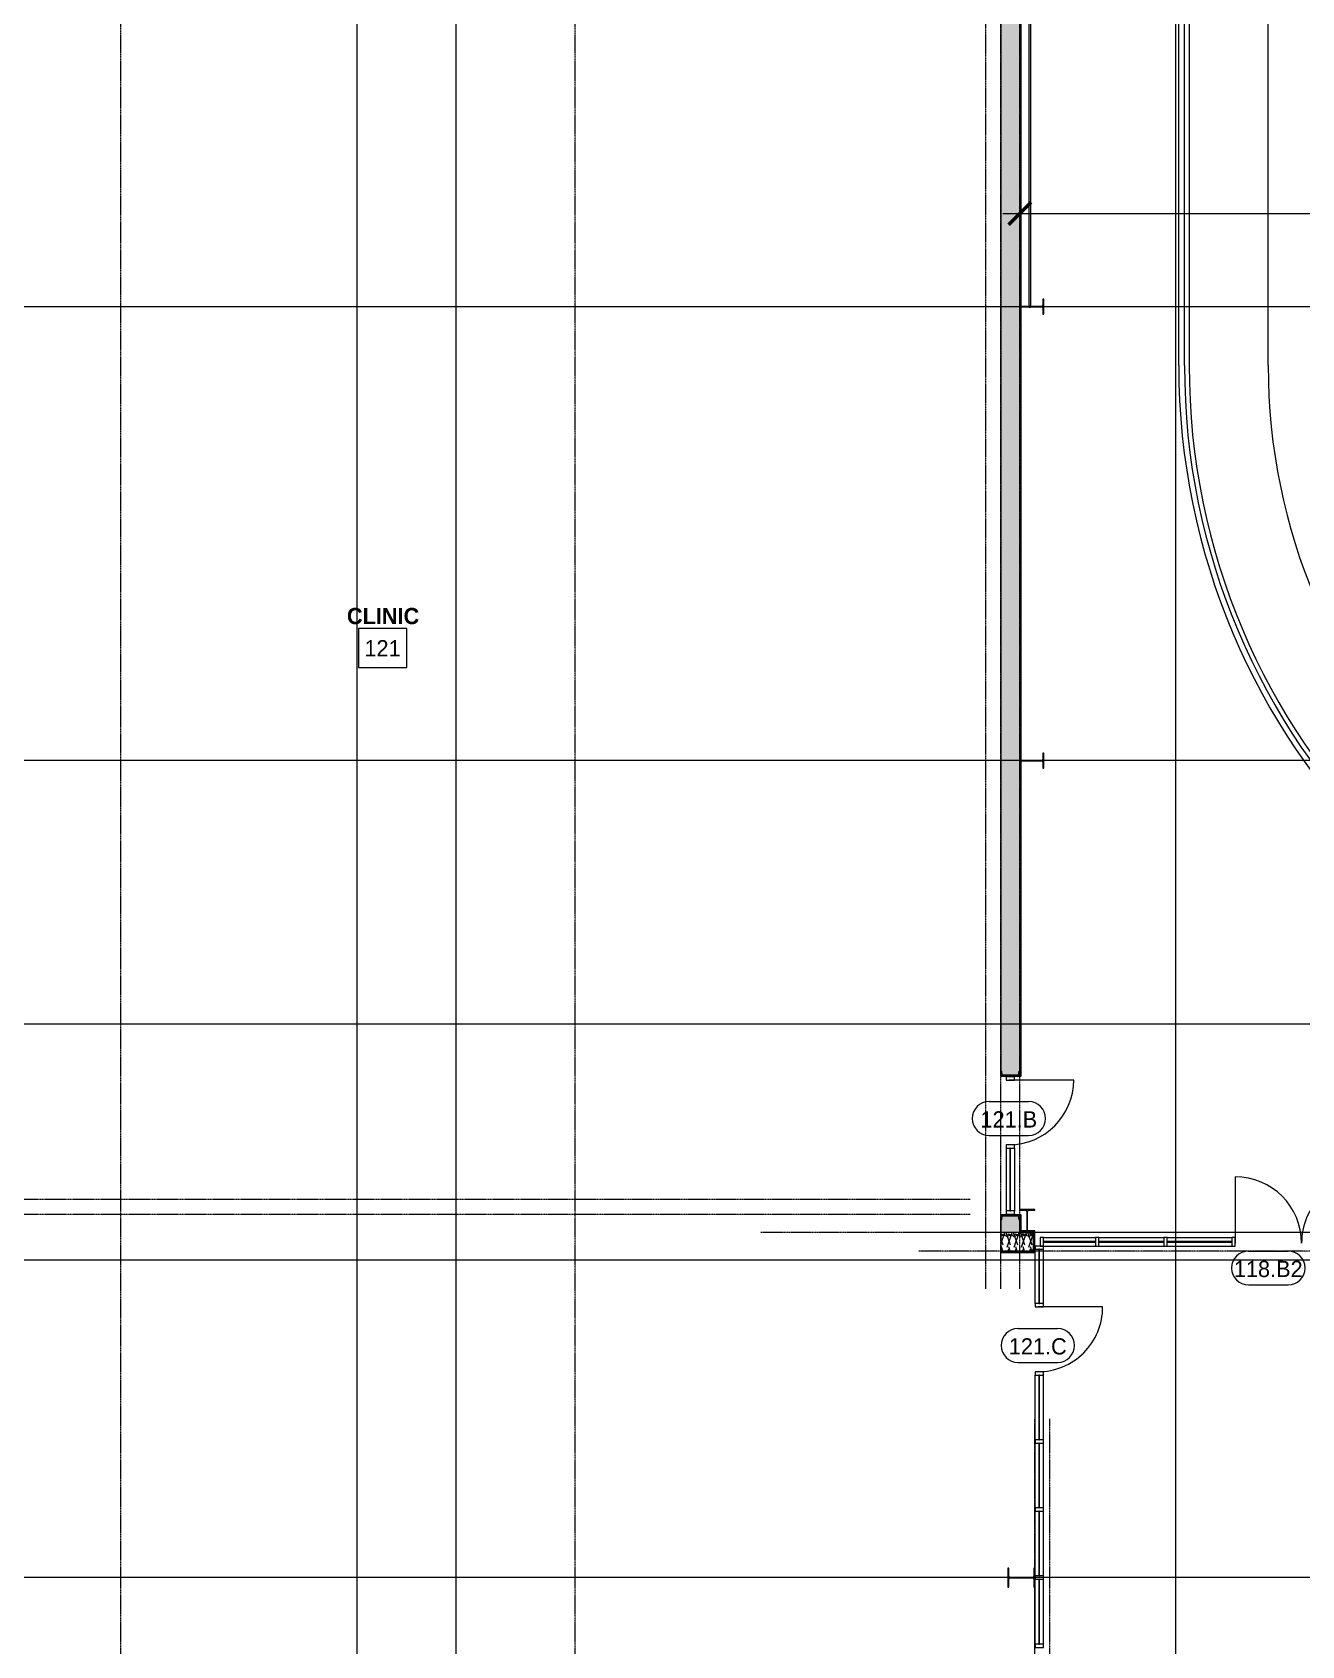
# Model space of a CAD drawing. Header units: inches. Extents: x 21592 to 24810, y -23179 to -20467.
# Drawn here: x 22267 to 22941, y -22579 to -21722 of the extents above; entities that cross this region are included whole.
import ezdxf

# ---------------------------------------------------------------- set-up
doc = ezdxf.new("R2010")
doc.units = ezdxf.units.IN
doc.header["$MEASUREMENT"] = 0
doc.linetypes.add('Grid Line 1_2_', pattern=[0.875, 0.5, -0.125, 0.125, -0.125])
for name, color, linetype, lineweight in [('A-ANNO-DIMS', 211, 'Continuous', 9), ('A-ANNO-DIMS-96', 211, 'Continuous', 9), ('A-AREA-IDEN', 2, 'Continuous', 9), ('A-DOOR', 31, 'Continuous', 13), ('A-DOOR-IDEN', 31, 'Continuous', 9), ('A-FLOR', 192, 'Continuous', 13), ('A-FLOR-HRAL', 11, 'Continuous', 9), ('A-FLOR-OTLN', 90, 'Continuous', 13), ('A-GLAZ-CURT', 52, 'Continuous', 9), ('A-GLAZ-CWMG', 51, 'Continuous', 9), ('A-WALL', 113, 'Continuous', 13), ('A-WALL-PATT', 111, 'Continuous', 50), ('G-ANNO-SYMB', 111, 'Continuous', 9), ('I-WALL', 2, 'Continuous', 13), ('S-BEAM', 12, 'Continuous', 9), ('S-COLS', 52, 'Continuous', 9), ('S-GRID', 1, 'Continuous', 9)]:
    doc.layers.add(name, color=color, linetype=linetype, lineweight=lineweight)
doc.styles.add('Arial_1', font='arial.ttf', dxfattribs={"height": 8.851796})
doc.styles.add('Century Gothic', font='GOTHIC.TTF', dxfattribs={"height": 8.622671})
doc.styles.add('Century Gothic_B', font='GOTHICB.TTF', dxfattribs={"height": 8.616719})
doc.dimstyles.new('OD_Dimension', dxfattribs={"dimscale": 12, "dimtxt": 9, "dimasz": 1, "dimexe": 0.75, "dimexo": 0.5, "dimgap": 0.5, "dimtad": 1, "dimdec": 3, "dimrnd": 0.125, "dimzin": 1, "dimdsep": 46, "dimlunit": 4, "dimtxsty": 'Arial_1', "dimblk1": 'OBLIQUE', "dimblk2": 'OBLIQUE', "dimsah": 1, "dimcen": 0.09, "dimdle": 0.75, "dimazin": 0, "dimtfac": 1, "dimtdec": 4, "dimtix": 1, "dimtmove": 0, "dimatfit": 3, "dimfxl": 1, "dimtvp": 1, "dimtfill": 1, "dimfrac": 2, "dimtolj": 1, "dimtzin": 0, "dimarcsym": 2})
pattern_1 = [(45, (0, 0), (-9.503515, 9.503515), []), (45, (0, 14.4), (-9.503515, 9.503515), [])]
pattern_2 = [(161.57, (0.48, 0.48), (-3.839953776, -1.544e-05), [0, -27.322, 3.034, 0]), (18.43, (-0.48, 0.48), (-3.839953776, 1.544e-05), [0, -27.322, 3.034, 0]), (108.43, (0.48, 0.48), (1.919622, -9.60052459), [9.106, -21.25]), (71.57, (-0.48, 0.48), (1.919622, 9.60052459), [9.106, -21.25])]

# ---------------------------------------------------------------- blocks, each defined once
blk = doc.blocks.new('Top Rail Type - Top Rail_Internal_-939601-Enlarged First Floor Plan _West_')
at = {"layer": 'A-FLOR-HRAL', "color": 43, "lineweight": 13}
for p, q in [((22875.87, -21898.78), (22875.87, -21583.81)), ((22878.91, -21898.78), (22878.91, -21583.81))]:
    blk.add_line(p, q, dxfattribs=at)
for radius in [365.52, 362.48]:
    blk.add_arc((23241.39, -21898.78), radius, 180, 270, dxfattribs=at)
blk = doc.blocks.new('Door_Single_Storefront - one-1371405-Enlarged First Floor Plan _West_')
at = {"layer": 'A-DOOR', "color": 43}
blk.add_line((-17.65625, -35.3125), (-17.65625, 0), dxfattribs=at)
blk.add_arc((-17.65625, 0), 35.3125, 270, 0, dxfattribs=at)
blk = doc.blocks.new('Door_Single_Storefront - one-1371406-Enlarged First Floor Plan _West_')
at = {"layer": 'A-DOOR', "color": 43}
blk.add_line((-17.65625, 35.3125), (-17.65625, 0), dxfattribs=at)
blk.add_arc((-17.65625, 0), 35.3125, 360, 90, dxfattribs=at)
blk = doc.blocks.new('System Panel - Interior Glazing-1220293-Enlarged First Floor Plan _West_')
at = {"layer": 'A-GLAZ-CURT', "color": 7, "lineweight": 20}
for p, q in [((17.21875, -0.5625), (-17.21875, -0.5625)), ((-17.21875, -0.5625), (-17.21875, -0.9375)), ((-17.21875, -0.9375), (17.21875, -0.9375)), ((17.21875, -0.9375), (17.21875, -0.5625))]:
    blk.add_line(p, q, dxfattribs=at)
blk = doc.blocks.new('System Panel - Interior Glazing-1316041-Enlarged First Floor Plan _West_')
at = {"layer": 'A-GLAZ-CURT', "color": 7, "lineweight": 20}
for p, q in [((13.84375, -0.5625), (-13.84375, -0.5625)), ((-13.84375, -0.5625), (-13.84375, -0.9375)), ((-13.84375, -0.9375), (13.84375, -0.9375)), ((13.84375, -0.9375), (13.84375, -0.5625))]:
    blk.add_line(p, q, dxfattribs=at)
blk = doc.blocks.new('Rectangular Mullion - Interior 1_75_ x 4_5_-1305207-Enlarged First Floor Plan _West_')
at = {"layer": 'A-GLAZ-CWMG', "color": 43, "lineweight": 13}
for p, q in [((24244.77, -22362.3), (24279.2, -22362.3)), ((24244.77, -22366.8), (24279.2, -22366.8))]:
    blk.add_line(p, q, dxfattribs=at)
blk = doc.blocks.new('Rectangular Mullion - Interior 1_75_ x 4_5_-1179494-Enlarged First Floor Plan _West_')
at = {"layer": 'A-GLAZ-CWMG', "color": 43, "lineweight": 13}
for p, q in [((24208.58, -22362.3), (24243.02, -22362.3)), ((24208.58, -22366.8), (24243.02, -22366.8))]:
    blk.add_line(p, q, dxfattribs=at)
blk = doc.blocks.new('Rectangular Mullion - Interior 1_75_ x 4_5_-1316040-Enlarged First Floor Plan _West_')
at = {"layer": 'A-GLAZ-CWMG', "color": 43, "lineweight": 13}
for p, q in [((22804.02, -22362.3), (22831.7, -22362.3)), ((22804.02, -22366.8), (22831.7, -22366.8))]:
    blk.add_line(p, q, dxfattribs=at)
blk = doc.blocks.new('Rectangular Mullion - Interior 1_75_ x 4_5_-1220297-Enlarged First Floor Plan _West_')
at = {"layer": 'A-GLAZ-CWMG', "color": 7, "lineweight": 20}
for p, q in [((-1.75, 3), (0, 3)), ((-1.75, -1.5), (-1.75, 3)), ((0, 3), (0, -1.5)), ((0, -1.5), (-1.75, -1.5))]:
    blk.add_line(p, q, dxfattribs=at)
blk = doc.blocks.new('Rectangular Mullion - Interior 1_75_ x 4_5_-1220290-Enlarged First Floor Plan _West_')
at = {"layer": 'A-GLAZ-CWMG', "color": 7, "lineweight": 20}
for p, q in [((-0.875, 3), (0.875, 3)), ((-0.875, -1.5), (-0.875, 3)), ((0.875, 3), (0.875, -1.5)), ((0.875, -1.5), (-0.875, -1.5))]:
    blk.add_line(p, q, dxfattribs=at)
blk = doc.blocks.new('System Panel - Interior Glazing-1220302-Enlarged First Floor Plan _West_')
at = {"layer": 'A-GLAZ-CURT', "color": 7, "lineweight": 20}
for p, q in [((16.71875, -0.5625), (-16.71875, -0.5625)), ((-16.71875, -0.5625), (-16.71875, -0.9375)), ((-16.71875, -0.9375), (16.71875, -0.9375)), ((16.71875, -0.9375), (16.71875, -0.5625))]:
    blk.add_line(p, q, dxfattribs=at)
blk = doc.blocks.new('Door_Single_Storefront - one-1371407-Enlarged First Floor Plan _West_')
at = {"layer": 'A-DOOR', "color": 43}
blk.add_line((-17.21875, 34.4375), (-17.21875, 0), dxfattribs=at)
blk.add_arc((-17.21875, 0), 34.4375, 360, 90, dxfattribs=at)
blk = doc.blocks.new('Rectangular Mullion - Interior 1_75_ x 4_5_-1305250-Enlarged First Floor Plan _West_')
at = {"layer": 'A-GLAZ-CWMG', "color": 43, "lineweight": 13}
for p, q in [((22784.14, -22314.74), (22784.14, -22348.18)), ((22788.64, -22314.74), (22788.64, -22348.18))]:
    blk.add_line(p, q, dxfattribs=at)
blk = doc.blocks.new('Rectangular Mullion - Interior 1_75_ x 4_5_-1220298-Enlarged First Floor Plan _West_')
at = {"layer": 'A-GLAZ-CWMG', "color": 7, "lineweight": 20}
for p, q in [((0, 3), (-1.75, 3)), ((-1.75, 3), (-1.75, -1.5)), ((0, -1.5), (0, 3)), ((-1.75, -1.5), (0, -1.5))]:
    blk.add_line(p, q, dxfattribs=at)
blk = doc.blocks.new('System Panel - Interior Glazing-1316223-Enlarged First Floor Plan _West_')
at = {"layer": 'A-GLAZ-CURT', "color": 7, "lineweight": 20}
for p, q in [((14.4375, 0.9375), (-14.4375, 0.9375)), ((-14.4375, 0.9375), (-14.4375, 0.5625)), ((-14.4375, 0.5625), (14.4375, 0.5625)), ((14.4375, 0.5625), (14.4375, 0.9375))]:
    blk.add_line(p, q, dxfattribs=at)
blk = doc.blocks.new('Rectangular Mullion - Interior 1_75_ x 4_5_-1316220-Enlarged First Floor Plan _West_')
at = {"layer": 'A-GLAZ-CWMG', "color": 43, "lineweight": 13}
for p, q in [((22799.52, -22397.43), (22799.52, -22368.55)), ((22804.02, -22397.43), (22804.02, -22368.55))]:
    blk.add_line(p, q, dxfattribs=at)
blk = doc.blocks.new('Rectangular Mullion - Interior 1_75_ x 4_5_-1220308-Enlarged First Floor Plan _West_')
at = {"layer": 'A-GLAZ-CWMG', "color": 7, "lineweight": 20}
for p, q in [((0, 1.5), (-1.75, 1.5)), ((-1.75, 1.5), (-1.75, -3)), ((0, -3), (0, 1.5)), ((-1.75, -3), (0, -3))]:
    blk.add_line(p, q, dxfattribs=at)
blk = doc.blocks.new('Round Bar - 1_-1251515-Enlarged First Floor Plan _West_')
at = {"layer": 'S-BEAM', "color": 43, "lineweight": 13}
for p, q in [((22796.27, -21748.18), (22796.27, -21867.56)), ((22797.27, -21867.56), (22797.27, -21748.18))]:
    blk.add_line(p, q, dxfattribs=at)
for start_param, end_param in [(0, 3.141593), (3.141593, 6.283185)]:
    blk.add_ellipse((22796.77, -21867.56), major_axis=(0.5, 0), ratio=0.829527, start_param=start_param, end_param=end_param, dxfattribs=at)
blk = doc.blocks.new('Round Bar - 1_-1251605-Enlarged First Floor Plan _West_')
at = {"layer": 'S-BEAM', "color": 43, "lineweight": 13}
for p, q in [((22796.27, -21626.3), (22796.27, -21749.02)), ((22797.27, -21749.02), (22797.27, -21626.3))]:
    blk.add_line(p, q, dxfattribs=at)
for start_param, end_param in [(0, 3.141593), (3.141593, 6.283185)]:
    blk.add_ellipse((22796.77, -21626.3), major_axis=(0.5, 0), ratio=0.836579, start_param=start_param, end_param=end_param, dxfattribs=at)
blk = doc.blocks.new('System Panel - Interior Glazing-1220306-Enlarged First Floor Plan _West_')
at = {"layer": 'A-GLAZ-CURT', "color": 7, "lineweight": 20}
for p, q in [((17.21875, 0.9375), (-17.21875, 0.9375)), ((-17.21875, 0.9375), (-17.21875, 0.5625)), ((-17.21875, 0.5625), (17.21875, 0.5625)), ((17.21875, 0.5625), (17.21875, 0.9375))]:
    blk.add_line(p, q, dxfattribs=at)
blk = doc.blocks.new('Rectangular Mullion - Interior 1_75_ x 4_5_-1314717-Enlarged First Floor Plan _West_')
at = {"layer": 'A-GLAZ-CWMG', "color": 43, "lineweight": 13}
for p, q in [((22799.52, -22542.18), (22799.52, -22507.74)), ((22804.02, -22542.18), (22804.02, -22507.74))]:
    blk.add_line(p, q, dxfattribs=at)
blk = doc.blocks.new('Rectangular Mullion - Interior 1_75_ x 4_5_-1314720-Enlarged First Floor Plan _West_')
at = {"layer": 'A-GLAZ-CWMG', "color": 7, "lineweight": 20}
for p, q in [((-0.875, 1.5), (0.875, 1.5)), ((-0.875, -3), (-0.875, 1.5)), ((0.875, 1.5), (0.875, -3)), ((0.875, -3), (-0.875, -3))]:
    blk.add_line(p, q, dxfattribs=at)
blk = doc.blocks.new('Door_Single_Storefront - one-1371409-Enlarged First Floor Plan _West_')
at = {"layer": 'A-DOOR', "color": 43}
blk.add_line((-17.21875, 34.4375), (-17.21875, 0), dxfattribs=at)
blk.add_arc((-17.21875, 0), 34.4375, 360, 90, dxfattribs=at)
blk = doc.blocks.new('Rectangular Mullion - Interior 1_75_ x 4_5_-1315442-Enlarged First Floor Plan _West_')
at = {"layer": 'A-GLAZ-CWMG', "color": 43, "lineweight": 13}
for p, q in [((22799.52, -22469.8), (22799.52, -22435.37)), ((22804.02, -22469.8), (22804.02, -22435.37))]:
    blk.add_line(p, q, dxfattribs=at)
blk = doc.blocks.new('Door Tag - Door Tag-4658-Enlarged First Floor Plan _West_')
at = {"layer": 'A-DOOR-IDEN', "color": 153}
for p, q in [((-0.109375, 0.09375), (0.109375, 0.09375)), ((-0.109375, -0.09375), (0.109375, -0.09375))]:
    blk.add_line(p, q, dxfattribs=at)
for centre, start, end in [((-0.109375, 0), 90, 270), ((0.109375, 0), 270, 90)]:
    blk.add_arc(centre, 0.09375, start, end, dxfattribs=at)
blk = doc.blocks.new('DIMBLOCK50-Enlarged First Floor Plan _West_')
at = {"layer": 'A-ANNO-DIMS-96', "lineweight": 50}
for p, q in [((22791.39, -21818), (22797.39, -21812)), ((23282.41, -21818), (23288.41, -21812)), ((22791.39, -21818), (22785.39, -21824)), ((23282.41, -21818), (23276.41, -21824))]:
    blk.add_line(p, q, dxfattribs=at)
at = {"layer": 'A-ANNO-DIMS-96'}
for p, q in [((22791.39, -21815.52), (22791.39, -21827)), ((22791.39, -21818), (22791.39, -21815.52)), ((23282.41, -21815.52), (23282.41, -21827)), ((23282.41, -21818), (23282.41, -21815.52)), ((22782.39, -21818), (23282.41, -21818))]:
    blk.add_line(p, q, dxfattribs=at)
at = {"layer": 'A-ANNO-DIMS-96', "color": 0, "insert": (23014.4, -21800.52), "char_height": 8.852, "width": 54, "attachment_point": 1, "line_spacing_factor": 0.938532, "style": 'Arial_1', "bg_fill": 3, "box_fill_scale": 1.25, "bg_fill_color": 0, "bg_fill_transparency": 0}
blk.add_mtext('40\' - 11"', dxfattribs=at)
blk = doc.blocks.new('_Oblique')
at = {"color": 0, "linetype": 'ByBlock', "lineweight": -2}
blk.add_line((-0.5, -0.5), (0.5, 0.5), dxfattribs=at)

msp = doc.modelspace()

# ---------------------------------------------------------------- hatches: boundary and pattern name
at = {"layer": 'A-WALL-PATT', "lineweight": 9}
h = msp.add_hatch(dxfattribs=at)
h.set_pattern_fill('FP_7', color=8, style=0, pattern_type=2)
h.set_pattern_definition(pattern_2)
h.paths.add_polyline_path([(22791.3892, -22359.5528), (22791.3892, -22350.9278), (22781.3892, -22350.9278), (22781.3892, -22359.5528)], flags=0)
h.paths.add_polyline_path([(22791.3892, -22275.8028), (22791.3892, -21482.1778), (22781.3892, -21482.1778), (22781.3892, -22275.8028)], flags=0)
h = msp.add_hatch(dxfattribs=at)
h.set_pattern_fill('FP_7', color=8, style=0, pattern_type=2)
h.set_pattern_definition(pattern_2)
h.paths.add_polyline_path([(22798.6402, -22369.5528), (22798.6402, -22359.5528), (22781.3892, -22359.5528), (22781.3892, -22369.5528), (22792.8076, -22369.5528)], flags=0)
at = {"layer": 'S-COLS'}
h = msp.add_hatch(dxfattribs=at)
h.set_pattern_fill('FP_6', color=8, style=0, pattern_type=2)
h.set_pattern_definition(pattern_1)
h.paths.add_polyline_path([(22804.1402, -21871.5528), (22804.1402, -21863.5528), (22803.7066, -21863.5528), (22803.7066, -21866.7169), (22803.5041, -21867.2058), (22803.0152, -21867.4083), (22797.2652, -21867.4083), (22797.2286, -21867.6337), (22797.2286, -21867.6973), (22803.0152, -21867.6973), (22803.5041, -21867.8998), (22803.7066, -21868.3887), (22803.7066, -21871.5528)], flags=0)
h.paths.add_polyline_path([(22791.3902, -21871.5528), (22791.8238, -21871.5528), (22791.8238, -21868.3887), (22792.0263, -21867.8998), (22792.5152, -21867.6973), (22796.3336, -21867.6973), (22796.2652, -21867.4871), (22796.2652, -21867.4083), (22792.5152, -21867.4083), (22792.0263, -21867.2058), (22791.8238, -21866.7169), (22791.8238, -21863.5528), (22791.3902, -21863.5528)], flags=0)
h = msp.add_hatch(dxfattribs=at)
h.set_pattern_fill('FP_6', color=8, style=0, pattern_type=2)
h.set_pattern_definition(pattern_1)
h.paths.add_polyline_path([(22804.1402, -22112.8028), (22804.1402, -22104.8028), (22803.7066, -22104.8028), (22803.7066, -22107.9669), (22803.5041, -22108.4558), (22803.0152, -22108.6583), (22792.5152, -22108.6583), (22792.0263, -22108.4558), (22791.8238, -22107.9669), (22791.8238, -22104.8028), (22791.3902, -22104.8028), (22791.3902, -22112.8028), (22791.8238, -22112.8028), (22791.8238, -22109.6387), (22792.0263, -22109.1498), (22792.5152, -22108.9473), (22803.0152, -22108.9473), (22803.5041, -22109.1498), (22803.7066, -22109.6387), (22803.7066, -22112.8028)], flags=0)
h = msp.add_hatch(dxfattribs=at)
h.set_pattern_fill('FP_6', color=8, style=0, pattern_type=2)
h.set_pattern_definition(pattern_1)
h.paths.add_polyline_path([(22791.3892, -22276.5528), (22791.3892, -22273.6628), (22791.0809, -22273.7905), (22790.9532, -22274.0988), (22790.6479, -22276.0268), (22782.1306, -22276.0268), (22781.8252, -22274.0988), (22781.6975, -22273.7905), (22781.3892, -22273.6628), (22781.3892, -22276.5528)], flags=0)
h = msp.add_hatch(dxfattribs=at)
h.set_pattern_fill('FP_6', color=8, style=0, pattern_type=2)
h.set_pattern_definition(pattern_1)
h.paths.add_polyline_path([(22791.3902, -22359.5528), (22799.3902, -22359.5528), (22799.3902, -22359.1192), (22796.2262, -22359.1192), (22795.7373, -22358.9167), (22795.5348, -22358.4278), (22795.5348, -22348.4278), (22795.7373, -22347.9389), (22796.2262, -22347.7364), (22799.3902, -22347.7364), (22799.3902, -22347.3028), (22791.3902, -22347.3028), (22791.3902, -22347.7364), (22794.5543, -22347.7364), (22795.0432, -22347.9389), (22795.2457, -22348.4278), (22795.2457, -22358.4278), (22795.0432, -22358.9167), (22794.5543, -22359.1192), (22791.3902, -22359.1192)], flags=0)
h = msp.add_hatch(dxfattribs=at)
h.set_pattern_fill('FP_6', color=8, style=0, pattern_type=2)
h.set_pattern_definition(pattern_1)
h.paths.add_polyline_path([(22781.3892, -22353.0678), (22781.6975, -22352.9401), (22781.8252, -22352.6318), (22782.1306, -22350.7038), (22790.6479, -22350.7038), (22790.9532, -22352.6318), (22791.0809, -22352.9401), (22791.3892, -22353.0678), (22791.3892, -22350.1778), (22781.3892, -22350.1778)], flags=0)
h = msp.add_hatch(dxfattribs=at)
h.set_pattern_fill('FP_6', color=8, style=0, pattern_type=2)
h.set_pattern_definition(pattern_1)
h.paths.add_polyline_path([(22799.3902, -22369.5528), (22799.3902, -22359.5528), (22796.5002, -22359.5528), (22796.6279, -22359.8611), (22796.9362, -22359.9888), (22798.8642, -22360.2942), (22798.8642, -22368.8114), (22796.9362, -22369.1168), (22796.6279, -22369.2445), (22796.5002, -22369.5528)], flags=0)
h = msp.add_hatch(dxfattribs=at)
h.set_pattern_fill('FP_6', color=8, style=0, pattern_type=2)
h.set_pattern_definition(pattern_1)
h.paths.add_polyline_path([(22785.5738, -22548.0528), (22785.5738, -22543.8887), (22785.7763, -22543.3998), (22786.2652, -22543.1973), (22798.2652, -22543.1973), (22798.7541, -22543.3998), (22798.9566, -22543.8887), (22798.9566, -22548.0528), (22799.3902, -22548.0528), (22799.3902, -22538.0528), (22798.9566, -22538.0528), (22798.9566, -22542.2169), (22798.7541, -22542.7058), (22798.2652, -22542.9083), (22786.2652, -22542.9083), (22785.7763, -22542.7058), (22785.5738, -22542.2169), (22785.5738, -22538.0528), (22785.1402, -22538.0528), (22785.1402, -22548.0528)], flags=0)

# ---------------------------------------------------------------- linework, layer by layer
at = {"layer": 'A-AREA-IDEN', "flags": 128}
msp.add_lwpolyline([(22440.0307, -22038.6653), (22440.0307, -22059.2368), (22465.7407, -22059.2368), (22465.7407, -22038.6653)], close=True, dxfattribs=at)
at = {"layer": 'A-FLOR', "color": 43}
msp.add_line((22881.3892, -21583.8101), (22881.3892, -21898.78), dxfattribs=at)
msp.add_arc((23241.3892, -21898.78), 360, 180, 270, dxfattribs=at)
at = {"layer": 'A-FLOR-OTLN', "color": 43}
msp.add_line((22923.3892, -21898.78), (22923.3892, -21583.8101), dxfattribs=at)
for radius in [360, 318]:
    msp.add_arc((23241.3892, -21898.78), radius, 180, 270, dxfattribs=at)
at = {"layer": 'A-WALL', "color": 7, "lineweight": 20}
for p, q in [((22791.3892, -21482.1778), (22791.3892, -22275.8028)), ((22781.3892, -22275.8028), (22791.3892, -22275.8028)), ((22791.3892, -22350.9278), (22781.3892, -22350.9278)), ((22791.3892, -22350.9278), (22791.3892, -22359.5528)), ((22791.3892, -22359.5528), (22798.6402, -22359.5528)), ((22798.6402, -22369.5528), (22798.6402, -22359.5528)), ((22781.3892, -22369.5528), (22798.6402, -22369.5528))]:
    msp.add_line(p, q, dxfattribs=at)
at = {"layer": 'G-ANNO-SYMB'}
for p, q in [((22491.854, -20695.6113), (22491.854, -23040.6554)), ((22439.1736, -20818.0821), (22439.1736, -23039.3868)), ((22874.1556, -21010.0849), (22874.1556, -23129.8711)), ((24577.9829, -22248.8331), (22003.8942, -22248.8331)), ((24581.5247, -22374.357), (21997.2929, -22374.357))]:
    msp.add_line(p, q, dxfattribs=at)
at = {"layer": 'I-WALL', "color": 7, "lineweight": 20}
for p, q in [((22792.1392, -22276.5528), (22792.1392, -21336.9278)), ((22781.3892, -21481.4278), (22781.3892, -22276.5528)), ((22781.3892, -22276.5528), (22792.1392, -22276.5528)), ((22781.3892, -22350.1778), (22781.3892, -22370.3028)), ((22792.1392, -22350.1778), (22781.3892, -22350.1778)), ((22792.1392, -22358.8028), (22792.1392, -22350.1778)), ((22799.3902, -22358.8028), (22792.1392, -22358.8028)), ((22799.3902, -22370.3028), (22799.3902, -22358.8028)), ((22781.3892, -22370.3028), (22799.3902, -22370.3028))]:
    msp.add_line(p, q, dxfattribs=at)
at = {"layer": 'S-COLS', "color": 7, "lineweight": 20}
for p, q in [((22791.8238, -21863.5528), (22791.3902, -21863.5528)), ((22791.3902, -21863.5528), (22791.3902, -21871.5528)), ((22791.8238, -21866.7169), (22791.8238, -21863.5528)), ((22796.2652, -21867.4083), (22792.5152, -21867.4083)), ((22792.5152, -21867.6973), (22796.3336, -21867.6973)), ((22797.1968, -21867.6973), (22803.0152, -21867.6973)), ((22803.0152, -21867.4083), (22797.2652, -21867.4083)), ((22804.1402, -21863.5528), (22803.7066, -21863.5528)), ((22803.7066, -21863.5528), (22803.7066, -21866.7169)), ((22804.1402, -21871.5528), (22804.1402, -21863.5528)), ((22791.3902, -21871.5528), (22791.8238, -21871.5528)), ((22791.8238, -21871.5528), (22791.8238, -21868.3887)), ((22803.7066, -21868.3887), (22803.7066, -21871.5528)), ((22803.7066, -21871.5528), (22804.1402, -21871.5528)), ((22791.8238, -22104.8028), (22791.3902, -22104.8028)), ((22791.3902, -22104.8028), (22791.3902, -22112.8028)), ((22791.8238, -22107.9669), (22791.8238, -22104.8028)), ((22804.1402, -22104.8028), (22803.7066, -22104.8028)), ((22803.7066, -22104.8028), (22803.7066, -22107.9669)), ((22804.1402, -22112.8028), (22804.1402, -22104.8028)), ((22791.3902, -22112.8028), (22791.8238, -22112.8028)), ((22791.8238, -22112.8028), (22791.8238, -22109.6387)), ((22803.0152, -22108.6583), (22792.5152, -22108.6583)), ((22792.5152, -22108.9473), (22803.0152, -22108.9473)), ((22803.7066, -22109.6387), (22803.7066, -22112.8028)), ((22803.7066, -22112.8028), (22804.1402, -22112.8028)), ((22781.3892, -22273.6628), (22781.3892, -22276.5528)), ((22781.3892, -22276.5528), (22791.3892, -22276.5528)), ((22782.1306, -22276.0268), (22781.8252, -22274.0988)), ((22790.6479, -22276.0268), (22782.1306, -22276.0268)), ((22790.9532, -22274.0988), (22790.6479, -22276.0268)), ((22791.3892, -22276.5528), (22791.3892, -22273.6628)), ((22799.3902, -22347.3028), (22791.3902, -22347.3028)), ((22791.3902, -22347.3028), (22791.3902, -22347.7364)), ((22791.3902, -22347.7364), (22794.5543, -22347.7364)), ((22796.2262, -22347.7364), (22799.3902, -22347.7364)), ((22799.3902, -22347.7364), (22799.3902, -22347.3028)), ((22791.3892, -22350.1778), (22781.3892, -22350.1778)), ((22781.3892, -22350.1778), (22781.3892, -22353.0678)), ((22781.8252, -22352.6318), (22782.1306, -22350.7038)), ((22782.1306, -22350.7038), (22790.6479, -22350.7038)), ((22790.6479, -22350.7038), (22790.9532, -22352.6318)), ((22791.3892, -22353.0678), (22791.3892, -22350.1778)), ((22795.2457, -22348.4278), (22795.2457, -22358.4278)), ((22795.5348, -22358.4278), (22795.5348, -22348.4278)), ((22794.5543, -22359.1192), (22791.3902, -22359.1192)), ((22791.3902, -22359.1192), (22791.3902, -22359.5528)), ((22791.3902, -22359.5528), (22799.3902, -22359.5528)), ((22799.3902, -22359.1192), (22796.2262, -22359.1192)), ((22799.3902, -22359.5528), (22796.5002, -22359.5528)), ((22796.9362, -22359.9888), (22798.8642, -22360.2942)), ((22798.8642, -22360.2942), (22798.8642, -22368.8114)), ((22799.3902, -22359.5528), (22799.3902, -22359.1192)), ((22799.3902, -22369.5528), (22799.3902, -22359.5528)), ((22796.5002, -22369.5528), (22799.3902, -22369.5528)), ((22798.8642, -22368.8114), (22796.9362, -22369.1168)), ((22785.5738, -22538.0528), (22785.1402, -22538.0528)), ((22785.1402, -22538.0528), (22785.1402, -22548.0528)), ((22785.5738, -22542.2169), (22785.5738, -22538.0528)), ((22785.5738, -22548.0528), (22785.5738, -22543.8887)), ((22798.2652, -22542.9083), (22786.2652, -22542.9083)), ((22786.2652, -22543.1973), (22798.2652, -22543.1973)), ((22799.3902, -22538.0528), (22798.9566, -22538.0528)), ((22798.9566, -22538.0528), (22798.9566, -22542.2169)), ((22798.9566, -22543.8887), (22798.9566, -22548.0528)), ((22799.3902, -22548.0528), (22799.3902, -22538.0528)), ((22785.1402, -22548.0528), (22785.5738, -22548.0528)), ((22798.9566, -22548.0528), (22799.3902, -22548.0528))]:
    msp.add_line(p, q, dxfattribs=at)
for centre, radius, start, end in [((22792.5152, -21866.7169), 0.6914, 180, 270), ((22792.5152, -21868.3887), 0.6914, 90, 180), ((22803.0152, -21866.7169), 0.6914, 270, 0), ((22803.0152, -21868.3887), 0.6914, 0, 90), ((22792.5152, -22107.9669), 0.6914, 180, 270), ((22792.5152, -22109.6387), 0.6914, 90, 180), ((22803.0152, -22107.9669), 0.6914, 270, 0), ((22803.0152, -22109.6387), 0.6914, 0, 90), ((22781.3892, -22274.0988), 0.436, 360, 90), ((22791.3892, -22274.0988), 0.436, 90, 180), ((22794.5543, -22348.4278), 0.6914, 0, 90), ((22796.2262, -22348.4278), 0.6914, 90, 180), ((22781.3892, -22352.6318), 0.436, 270, 0), ((22791.3892, -22352.6318), 0.436, 180, 270), ((22794.5543, -22358.4278), 0.6914, 270, 0), ((22796.2262, -22358.4278), 0.6914, 180, 270), ((22796.9362, -22359.5528), 0.436, 180, 270), ((22796.9362, -22369.5528), 0.436, 90, 180), ((22786.2652, -22542.2169), 0.6914, 180, 270), ((22786.2652, -22543.8887), 0.6914, 90, 180), ((22798.2652, -22542.2169), 0.6914, 270, 0), ((22798.2652, -22543.8887), 0.6914, 0, 90)]:
    msp.add_arc(centre, radius, start, end, dxfattribs=at)
at = {"layer": 'S-GRID', "linetype": 'Grid Line 1_2_'}
for p, q in [((22313.8902, -22972.8509), (22313.8902, -20633.3741)), ((22555.1402, -22972.8509), (22555.1402, -20633.3741)), ((22781.3902, -22389.5762), (22781.3902, -20633.3741)), ((22773.3902, -22389.5762), (22773.3902, -20713.1265)), ((22781.3902, -22389.5762), (22781.3902, -20761.1265)), ((22791.3902, -22389.5762), (22791.3902, -20761.1265)), ((24479.1075, -21867.5528), (21657.561, -21867.5528)), ((24742.7891, -21867.5528), (21928.0152, -21867.5528)), ((24479.1075, -22108.8028), (21657.561, -22108.8028)), ((24742.7891, -22108.8028), (21928.0152, -22108.8028)), ((22765.0122, -22342.0528), (21705.561, -22342.0528)), ((22765.0122, -22350.0528), (21657.561, -22350.0528)), ((24588.9748, -22359.5528), (22653.5125, -22359.5528)), ((24742.7891, -22359.5528), (22737.5125, -22359.5528)), ((24694.7891, -22369.5528), (22737.5125, -22369.5528)), ((22799.3902, -22924.8509), (22799.3902, -22458.6051)), ((22807.3902, -22972.8509), (22807.3902, -22458.6051)), ((24479.1075, -22543.0528), (21657.561, -22543.0528)), ((24588.9748, -22543.0528), (21790.2067, -22543.0528)), ((22799.3902, -23082.6211), (22799.3902, -22542.6051))]:
    msp.add_line(p, q, dxfattribs=at)

# ---------------------------------------------------------------- block references
at = {"layer": 'A-DOOR', "color": 43}
for name, p, rotation in [('Door_Single_Storefront - one-1371407-Enlarged First Floor Plan _West_', (22785.6392, -22295.7716), 270), ('Door_Single_Storefront - one-1371405-Enlarged First Floor Plan _West_', (22958.7965, -22365.3028), 180), ('Door_Single_Storefront - one-1371409-Enlarged First Floor Plan _West_', (22801.0152, -22416.3966), 270.0000000000069)]:
    msp.add_blockref(name, p, dxfattribs=dict(at, rotation=rotation))
msp.add_blockref('Door_Single_Storefront - one-1371406-Enlarged First Floor Plan _West_', (22923.484, -22365.3028), dxfattribs=at)
at = {"layer": 'A-DOOR-IDEN', "color": 153, "xscale": 95.99999999999994, "yscale": 95.99999999999994, "zscale": 95.99999999999994}
for p in [(22785.6392, -22299.0205), (22923.4649, -22378.4872), (22801.0152, -22419.6455)]:
    msp.add_blockref('Door Tag - Door Tag-4658-Enlarged First Floor Plan _West_', p, dxfattribs=at)
at = {"layer": 'A-FLOR-HRAL', "color": 43, "lineweight": 13}
msp.add_blockref('Top Rail Type - Top Rail_Internal_-939601-Enlarged First Floor Plan _West_', (0, 0), dxfattribs=at)
at = {"layer": 'A-GLAZ-CURT', "color": 43, "lineweight": 13}
for name, p, rotation in [('System Panel - Interior Glazing-1220302-Enlarged First Floor Plan _West_', (22785.6392, -22331.4591), 90), ('System Panel - Interior Glazing-1316041-Enlarged First Floor Plan _West_', (22817.859, -22365.3028), 180), ('System Panel - Interior Glazing-1220293-Enlarged First Floor Plan _West_', (22850.6715, -22365.3028), 180), ('System Panel - Interior Glazing-1220293-Enlarged First Floor Plan _West_', (22886.859, -22365.3028), 180), ('System Panel - Interior Glazing-1316223-Enlarged First Floor Plan _West_', (22801.0152, -22382.9903), 270.0000000000069), ('System Panel - Interior Glazing-1220306-Enlarged First Floor Plan _West_', (22801.0152, -22452.5841), 270.0000000000069), ('System Panel - Interior Glazing-1220306-Enlarged First Floor Plan _West_', (22801.0152, -22488.7716), 270.0000000000069), ('System Panel - Interior Glazing-1220306-Enlarged First Floor Plan _West_', (22801.0152, -22524.9591), 270.0000000000069), ('System Panel - Interior Glazing-1220306-Enlarged First Floor Plan _West_', (22801.0152, -22561.1466), 270.0000000000069)]:
    msp.add_blockref(name, p, dxfattribs=dict(at, rotation=rotation))
at = {"layer": 'A-GLAZ-CWMG', "color": 43, "lineweight": 13, "extrusion": (0, 0, -1)}
for name, p, rotation in [('Rectangular Mullion - Interior 1_75_ x 4_5_-1220297-Enlarged First Floor Plan _West_', (-22785.6392, -22276.8028), 90), ('Rectangular Mullion - Interior 1_75_ x 4_5_-1220290-Enlarged First Floor Plan _West_', (-22785.6392, -22313.8653), 90), ('Rectangular Mullion - Interior 1_75_ x 4_5_-1314720-Enlarged First Floor Plan _West_', (-22801.0152, -22398.3028), 269.9999999999931), ('Rectangular Mullion - Interior 1_75_ x 4_5_-1314720-Enlarged First Floor Plan _West_', (-22801.0152, -22434.4903), 269.9999999999931), ('Rectangular Mullion - Interior 1_75_ x 4_5_-1314720-Enlarged First Floor Plan _West_', (-22801.0152, -22470.6778), 269.9999999999931), ('Rectangular Mullion - Interior 1_75_ x 4_5_-1314720-Enlarged First Floor Plan _West_', (-22801.0152, -22506.8653), 269.9999999999931), ('Rectangular Mullion - Interior 1_75_ x 4_5_-1314720-Enlarged First Floor Plan _West_', (-22801.0152, -22543.0528), 269.9999999999931), ('Rectangular Mullion - Interior 1_75_ x 4_5_-1314720-Enlarged First Floor Plan _West_', (-22801.0152, -22579.2403), 269.9999999999931)]:
    msp.add_blockref(name, p, dxfattribs=dict(at, rotation=rotation))
at = {"layer": 'A-GLAZ-CWMG', "color": 43, "lineweight": 13}
for name, p in [('Rectangular Mullion - Interior 1_75_ x 4_5_-1305250-Enlarged First Floor Plan _West_', (0, 0)), ('Rectangular Mullion - Interior 1_75_ x 4_5_-1316040-Enlarged First Floor Plan _West_', (0, 0)), ('Rectangular Mullion - Interior 1_75_ x 4_5_-1179494-Enlarged First Floor Plan _West_', (-1375.125, 0)), ('Rectangular Mullion - Interior 1_75_ x 4_5_-1305207-Enlarged First Floor Plan _West_', (-1375.125, 0)), ('Rectangular Mullion - Interior 1_75_ x 4_5_-1316220-Enlarged First Floor Plan _West_', (0, 0)), ('Rectangular Mullion - Interior 1_75_ x 4_5_-1315442-Enlarged First Floor Plan _West_', (0, 0)), ('Rectangular Mullion - Interior 1_75_ x 4_5_-1314717-Enlarged First Floor Plan _West_', (0, 36.1875)), ('Rectangular Mullion - Interior 1_75_ x 4_5_-1314717-Enlarged First Floor Plan _West_', (0, 0)), ('Rectangular Mullion - Interior 1_75_ x 4_5_-1314717-Enlarged First Floor Plan _West_', (0, -36.1875))]:
    msp.add_blockref(name, p, dxfattribs=at)
for name, p, rotation in [('Rectangular Mullion - Interior 1_75_ x 4_5_-1220298-Enlarged First Floor Plan _West_', (22785.6392, -22349.9278), 270), ('Rectangular Mullion - Interior 1_75_ x 4_5_-1220308-Enlarged First Floor Plan _West_', (22801.0152, -22366.8028), 90.00000000000688)]:
    msp.add_blockref(name, p, dxfattribs=dict(at, rotation=rotation))
at = {"layer": 'A-GLAZ-CWMG', "color": 43, "lineweight": 13, "extrusion": (0, 0, -1)}
for name, p in [('Rectangular Mullion - Interior 1_75_ x 4_5_-1220297-Enlarged First Floor Plan _West_', (-22802.2652, -22365.3028)), ('Rectangular Mullion - Interior 1_75_ x 4_5_-1220290-Enlarged First Floor Plan _West_', (-22832.5777, -22365.3028)), ('Rectangular Mullion - Interior 1_75_ x 4_5_-1220290-Enlarged First Floor Plan _West_', (-22868.7652, -22365.3028)), ('Rectangular Mullion - Interior 1_75_ x 4_5_-1220290-Enlarged First Floor Plan _West_', (-22904.9527, -22365.3028))]:
    msp.add_blockref(name, p, dxfattribs=at)
at = {"layer": 'S-BEAM', "color": 43, "lineweight": 13}
for name in ['Round Bar - 1_-1251605-Enlarged First Floor Plan _West_', 'Round Bar - 1_-1251515-Enlarged First Floor Plan _West_']:
    msp.add_blockref(name, (0, 0), dxfattribs=at)

# ---------------------------------------------------------------- texts
at = {"layer": 'A-AREA-IDEN', "attachment_point": 2}
for s, insert, char_height, width, line_spacing_factor, style in [('CLINIC', (22453.1718, -22027.6415), 8.61672, 47.412, 0.984796, 'Century Gothic_B'), ('121', (22452.8857, -22044.757), 8.62267, 23.652, 0.984117, 'Century Gothic')]:
    msp.add_mtext(s, dxfattribs=dict(at, insert=insert, char_height=char_height, width=width, line_spacing_factor=line_spacing_factor, style=style))
at = {"layer": 'A-DOOR-IDEN', "char_height": 8.62267, "attachment_point": 2, "line_spacing_factor": 0.984117, "style": 'Century Gothic'}
for s, insert, width in [('121.B', (22785.5979, -22295.1892), 35.64), ('118.B2', (22923.4236, -22374.6559), 43.524), ('121.C', (22800.9739, -22415.8142), 39.096)]:
    msp.add_mtext(s, dxfattribs=dict(at, insert=insert, width=width))

# ---------------------------------------------------------------- next in the draw order: dimensions: what is measured, and where the dimension line sits
at = {"layer": 'A-ANNO-DIMS'}
dim = msp.add_linear_dim(base=(23282.4052, -21818.0032), p1=(22791.3902, -21809.5179), p2=(23282.4052, -21809.5179), dimstyle='OD_Dimension', override={"dimpost": '<>', "dimfxl": 491.014972}, dxfattribs=at)
dim.commit()
dim.dimension.update_dxf_attribs({"geometry": 'DIMBLOCK50-Enlarged First Floor Plan _West_', "text_midpoint": (23036.8977, -21807.4837)})

doc.saveas('drawing.dxf')
